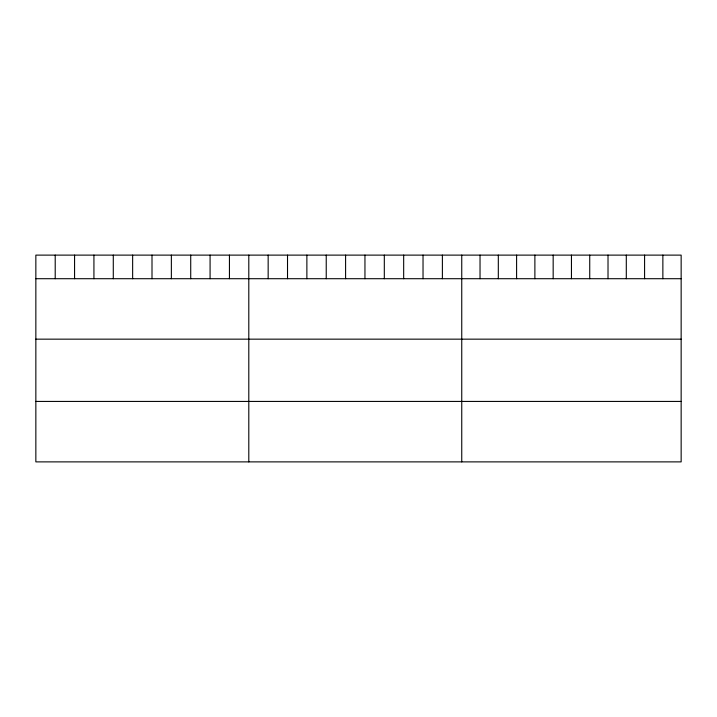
<?xml version="1.0" encoding="UTF-8"?>
<svg xmlns="http://www.w3.org/2000/svg" width="717" height="717" viewBox="0 0 717 717"><rect width="100%" height="100%" fill="white"/><g stroke="black" fill="none" stroke-linecap="round" stroke-linejoin="round"><path stroke-width="1.08" d="M681.15 278.707L681.15 461.882L35.85 461.882L35.85 255.118L681.15 255.118L681.15 278.707L35.85 278.707M35.85 339.159L681.15 339.159M35.85 401.43L681.15 401.43M662.866 255.118L662.866 278.707M644.583 255.118L644.583 278.707M626.299 255.118L626.299 278.707M608.016 255.118L608.016 278.707M589.732 255.118L589.732 278.707M571.449 255.118L571.449 278.707M553.166 255.118L553.166 278.707M534.882 255.118L534.882 278.707M516.598 255.118L516.598 278.707M498.315 255.118L498.315 278.707M480.031 255.118L480.031 278.707M461.748 255.118L461.748 461.882M442.389 255.118L442.389 278.707M423.03 255.118L423.03 278.707M403.671 255.118L403.671 278.707M384.312 255.118L384.312 278.707M364.953 255.118L364.953 278.707M345.594 255.118L345.594 278.707M326.235 255.118L326.235 278.707M306.876 255.118L306.876 278.707M287.517 255.118L287.517 278.707M268.158 255.118L268.158 278.707M248.799 255.118L248.799 461.882M229.44 255.118L229.44 278.707M210.081 255.118L210.081 278.707M190.722 255.118L190.722 278.707M171.363 255.118L171.363 278.707M152.004 255.118L152.004 278.707M132.645 255.118L132.645 278.707M113.286 255.118L113.286 278.707M93.927 255.118L93.927 278.707M74.568 255.118L74.568 278.707M55.209 255.118L55.209 278.707"/></g></svg>
